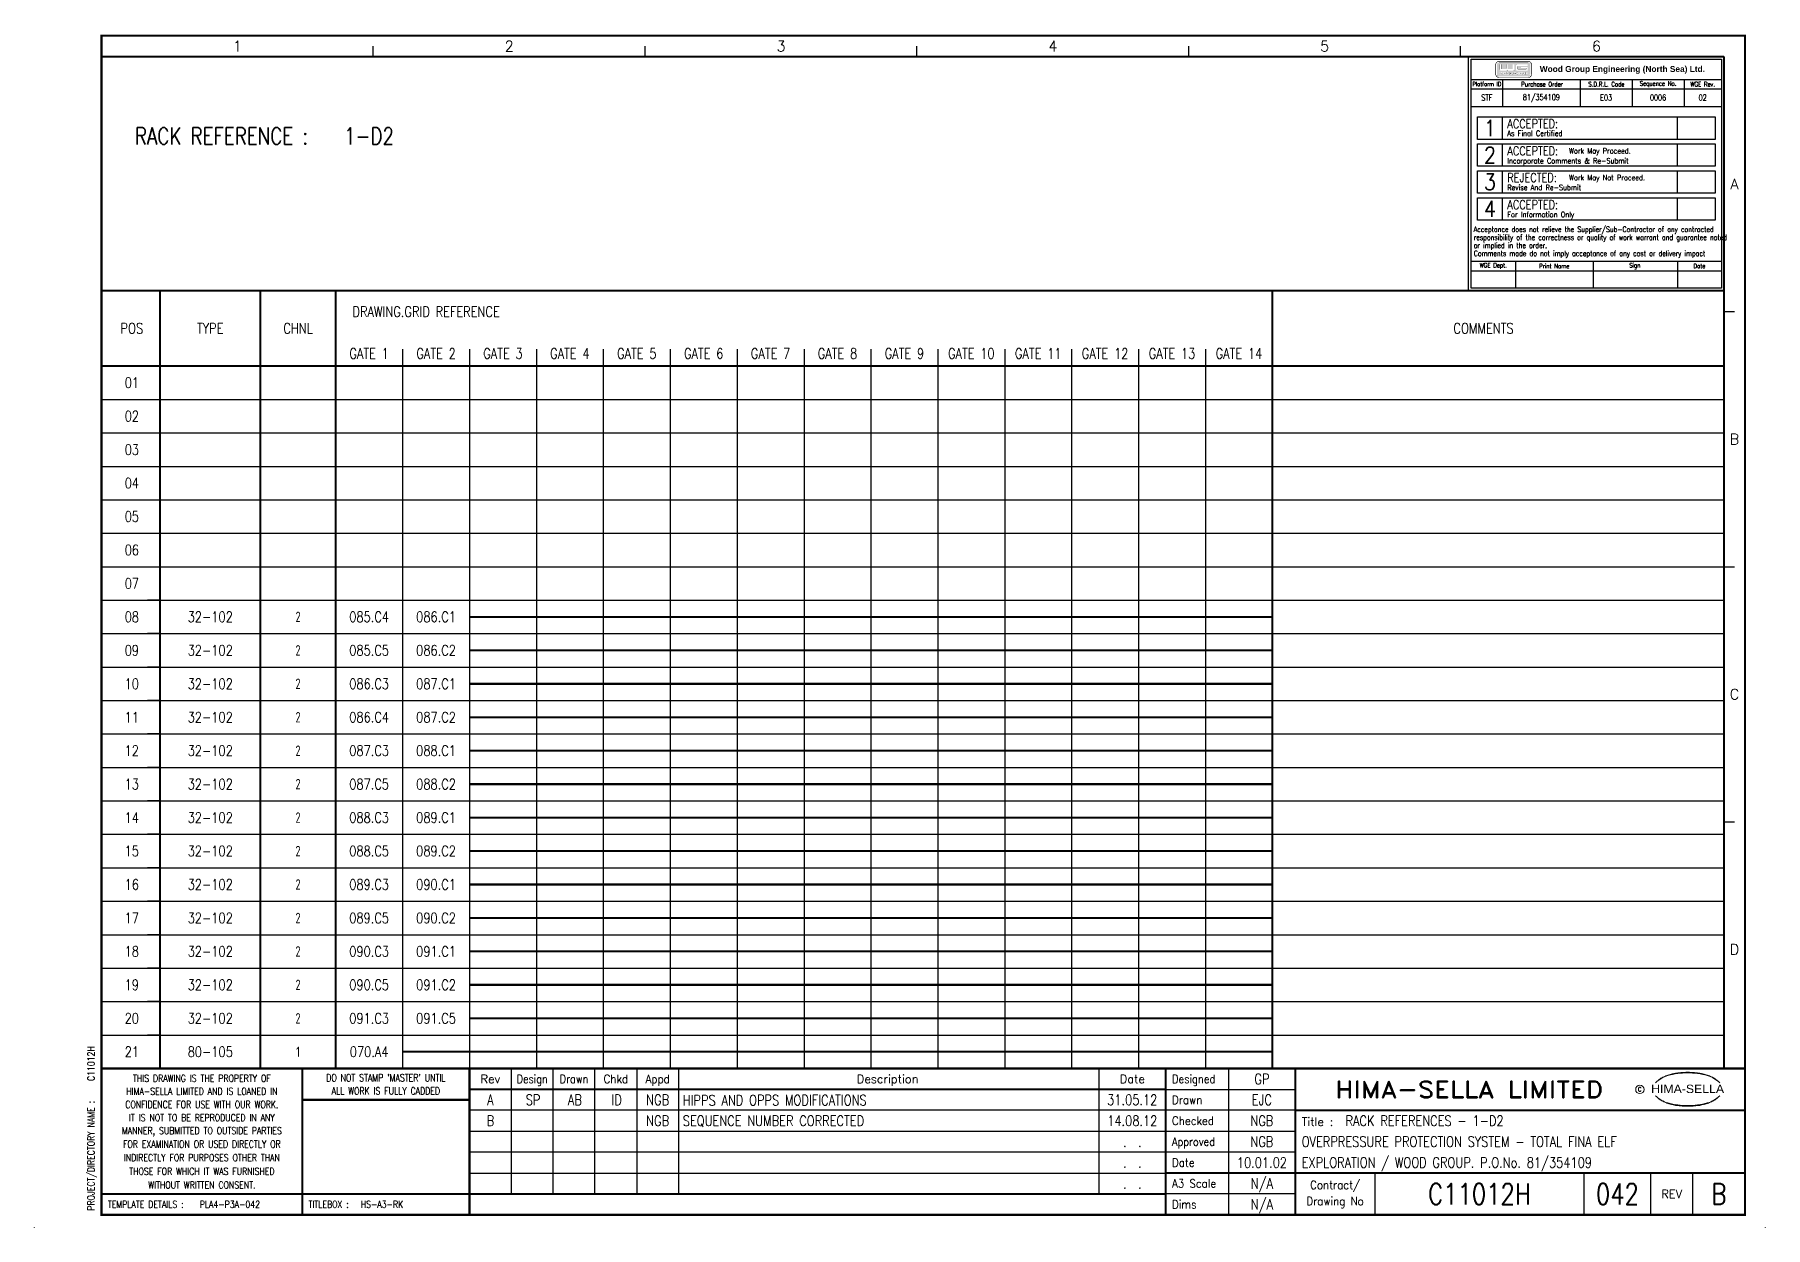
# Model space of a CAD drawing. Extents: x 0 to 414, y 0 to 285.
import ezdxf
from ezdxf.enums import TextEntityAlignment as Align

# ---------------------------------------------------------------- set-up
doc = ezdxf.new("R2010")
doc.units = 0
doc.header["$MEASUREMENT"] = 0
doc.linetypes.add('CONTINU', pattern=[0])
doc.layers.get('0').update_dxf_attribs({"linetype": 'CONTINUOUS'})
for name, color, linetype in [('ADD', 2, 'CONTINUOUS'), ('CATALOGUE', 2, 'CONTINUOUS'), ('COL', 2, 'CONTINU'), ('COM', 2, 'CONTINUOUS'), ('DES', 2, 'CONTINUOUS'), ('ELAC003$', 7, 'CONTINUOUS'), ('GROUP', 2, 'CONTINUOUS'), ('LAB', 2, 'CONTINUOUS'), ('LINE', 1, 'CONTINUOUS'), ('LOCATION', 2, 'CONTINUOUS'), ('RACK', 2, 'CONTINUOUS'), ('RECORD', 2, 'CONTINUOUS'), ('ROW', 2, 'CONTINU'), ('SLOT', 2, 'CONTINUOUS'), ('SNA', 2, 'CONTINUOUS'), ('SYM', 2, 'CONTINUOUS'), ('TEXT', 2, 'CONTINUOUS'), ('TPOL', 2, 'CONTINUOUS'), ('UPS', 2, 'CONTINUOUS'), ('XR_FUNCTION', 2, 'CONTINUOUS'), ('XR_MAIN', 2, 'CONTINUOUS'), ('ZONE', 2, 'CONTINUOUS')]:
    doc.layers.add(name, color=color, linetype=linetype)
doc.styles.add('ARIAL', font='arial.ttf', dxfattribs={"height": 2.5})
doc.styles.add('CATALOGU', font='romans.shx', dxfattribs={"width": 0.8, "height": 2.5})
doc.styles.add('CROSSREF', font='ROMANS.shx', dxfattribs={"width": 0.8, "height": 1})
doc.styles.add('FUNCTION', font='romans.shx', dxfattribs={"width": 0.8, "height": 2.5})
doc.styles.add('GROUP', font='romans.shx', dxfattribs={"width": 0.8, "height": 2.5})
doc.styles.add('ISOCP', font='ISOCP.shx')
doc.styles.add('LOCATION', font='romans.shx', dxfattribs={"width": 0.8, "height": 2.5})
doc.styles.add('PINS', font='romans.shx', dxfattribs={"width": 0.8, "height": 2.5})
doc.styles.add('RACK', font='romans.shx', dxfattribs={"width": 0.8, "height": 2.5})
doc.styles.add('REFERENC', font='romans.shx', dxfattribs={"width": 0.8, "height": 2.5})
doc.styles.add('ROMAND', font='ROMAND')
doc.styles.add('ROMANS', font='romans.shx', dxfattribs={"width": 0.8, "height": 2.5})
doc.styles.add('SLOT', font='romans.shx', dxfattribs={"width": 0.8, "height": 2.5})
doc.styles.get("Standard").update_dxf_attribs({"font": 'txt.shx', "height": 2.5})
doc.styles.add('SYMBOL', font='romans.shx', dxfattribs={"width": 0.8, "height": 2.5})
doc.styles.add('ZONE', font='romans.shx', dxfattribs={"width": 0.8, "height": 2.5})

# ---------------------------------------------------------------- blocks, each defined once
blk = doc.blocks.new('EDREV')
at = {"color": 2, "style": 'ROMANS', "width": 0.8}
for tag, p in [('DES', (129.2, 29.25)), ('DRN', (139.2, 29.25)), ('CHKD', (149.2, 29.25)), ('DES', (129.2, 24.25)), ('DRN', (139.2, 24.25)), ('CHKD', (149.2, 24.25)), ('DES', (129.2, 19.25)), ('DRN', (139.2, 19.25)), ('CHKD', (149.2, 19.25)), ('DES', (129.2, 14.25)), ('DRN', (139.2, 14.25)), ('CHKD', (149.2, 14.25)), ('DES', (129.2, 9.25)), ('DRN', (139.2, 9.25)), ('CHKD', (149.2, 9.25))]:
    blk.add_attdef(tag, text='', height=2.5, dxfattribs=at).set_placement(p, align=Align.CENTER)
blk = doc.blocks.new('32-102')
blk.add_line((0, 0), (-3, 0))
at = {"linetype": 'Continuous', "const_width": 0.5}
blk.add_lwpolyline([(74, -4), (266, -4)], dxfattribs=at)
at = {"layer": 'ADD', "style": 'PINS', "width": 0.8, "flags": 1}
for tag, p in [('ADD1', (47, -9)), ('ADD2', (63, -9))]:
    blk.add_attdef(tag, p, '', height=1, dxfattribs=at)
at = {"layer": 'CATALOGUE', "style": 'CATALOGU', "width": 0.8, "flags": 1}
blk.add_attdef('CATALOGUE', (288, -3), '', height=1, dxfattribs=at)
at = {"layer": 'COM', "style": 'PINS', "width": 0.8}
for tag, p in [('COM1', (268, -2)), ('COM3', (322, -2)), ('COM2', (268, -6)), ('COM4', (322, -6))]:
    blk.add_attdef(tag, text='', height=2, dxfattribs=at).set_placement(p, align=Align.MIDDLE_LEFT)
at = {"layer": 'DES', "style": 'PINS', "width": 0.8, "flags": 1}
for tag, p in [('DES1', (47, -11)), ('DES2', (63, -11))]:
    blk.add_attdef(tag, p, '', height=1, dxfattribs=at)
at = {"layer": 'GROUP', "style": 'GROUP', "width": 0.8, "flags": 1}
blk.add_attdef('GROUP', (288, -9), '', height=1, dxfattribs=at)
at = {"layer": 'LAB', "style": 'PINS', "width": 0.8, "flags": 1}
for tag, p in [('LAB1', (47, -2)), ('LAB2', (63, -2))]:
    blk.add_attdef(tag, p, '', height=1, dxfattribs=at)
at = {"layer": 'LOCATION', "style": 'LOCATION', "width": 0.8, "flags": 1}
blk.add_attdef('LOCATION', (288, 1), '', height=1, dxfattribs=at)
at = {"layer": 'RACK', "style": 'RACK', "width": 0.8, "flags": 1}
blk.add_attdef('RACK', (288, -13), '', height=1, dxfattribs=at)
at = {"layer": 'RECORD', "style": 'REFERENC', "width": 0.8}
blk.add_attdef('RECORD', text='', height=2.5, dxfattribs=at).set_placement((12, -4), align=Align.MIDDLE)
at = {"layer": 'SLOT', "style": 'SLOT', "width": 0.8, "flags": 1}
blk.add_attdef('SLOT', (288, -11), '', height=1, dxfattribs=at)
at = {"layer": 'SNA', "style": 'SYMBOL', "width": 0.8, "flags": 1}
blk.add_attdef('SNA', (288, -1), '', height=1, dxfattribs=at)
at = {"layer": 'SYM', "style": 'SYMBOL', "width": 0.8, "flags": 1}
for tag, p in [('SYM1', (47, 0)), ('SYM2', (63, 0))]:
    blk.add_attdef(tag, p, '', height=1, dxfattribs=at)
at = {"layer": 'TEXT', "linetype": 'Continuous', "style": 'ISOCP', "width": 0.8}
blk.add_text('2', height=2.5, dxfattribs=at).set_placement((33, -4), align=Align.MIDDLE)
at = {"layer": 'TPOL', "style": 'PINS', "width": 0.8, "flags": 1}
for tag, p in [('CN1', (47, -7)), ('CN2', (63, -7))]:
    blk.add_attdef(tag, p, '', height=1, dxfattribs=at)
at = {"layer": 'XR_FUNCTION', "style": 'FUNCTION', "width": 0.8, "flags": 1}
blk.add_attdef('XR_FUNCTION', (288, -5), '', height=1, dxfattribs=at)
at = {"layer": 'XR_MAIN', "style": 'CROSSREF', "width": 0.8, "flags": 1}
blk.add_attdef('XR_MAIN', (288, 3), '', height=1, dxfattribs=at)
at = {"layer": 'XR_MAIN', "style": 'CROSSREF', "width": 0.8}
for tag, p in [('XR_MAIN1', (50, -4)), ('XR_MAIN2', (66, -4))]:
    blk.add_attdef(tag, text='', height=2.5, dxfattribs=at).set_placement(p, align=Align.MIDDLE)
at = {"layer": 'ZONE', "style": 'ZONE', "width": 0.8, "flags": 1}
blk.add_attdef('ZONE', (288, -7), '', height=1, dxfattribs=at)
blk = doc.blocks.new('80-106')
blk.add_line((0, 0), (-3, 0))
at = {"linetype": 'Continuous', "const_width": 0.5}
blk.add_lwpolyline([(58, -4), (266, -4)], dxfattribs=at)
at = {"layer": 'ADD', "style": 'PINS', "width": 0.8, "flags": 1}
blk.add_attdef('ADD1', (47, -9), '', height=1, dxfattribs=at)
at = {"layer": 'CATALOGUE', "style": 'CATALOGU', "width": 0.8, "flags": 1}
blk.add_attdef('CATALOGUE', (288, -3), '', height=1, dxfattribs=at)
at = {"layer": 'COM', "style": 'PINS', "width": 0.8}
for tag, p in [('COM1', (268, -2)), ('COM3', (322, -2)), ('COM2', (268, -6)), ('COM4', (322, -6))]:
    blk.add_attdef(tag, text='', height=2, dxfattribs=at).set_placement(p, align=Align.MIDDLE_LEFT)
at = {"layer": 'DES', "style": 'PINS', "width": 0.8, "flags": 1}
blk.add_attdef('DES1', (47, -11), '', height=1, dxfattribs=at)
at = {"layer": 'GROUP', "style": 'GROUP', "width": 0.8, "flags": 1}
blk.add_attdef('GROUP', (288, -9), '', height=1, dxfattribs=at)
at = {"layer": 'LAB', "style": 'PINS', "width": 0.8, "flags": 1}
blk.add_attdef('LAB1', (47, -2), '', height=1, dxfattribs=at)
at = {"layer": 'LOCATION', "style": 'LOCATION', "width": 0.8, "flags": 1}
blk.add_attdef('LOCATION', (288, 1), '', height=1, dxfattribs=at)
at = {"layer": 'RACK', "style": 'RACK', "width": 0.8, "flags": 1}
blk.add_attdef('RACK', (288, -13), '', height=1, dxfattribs=at)
at = {"layer": 'RECORD', "style": 'REFERENC', "width": 0.8}
blk.add_attdef('RECORD', text='', height=2.5, dxfattribs=at).set_placement((12, -4), align=Align.MIDDLE)
at = {"layer": 'SLOT', "style": 'SLOT', "width": 0.8, "flags": 1}
blk.add_attdef('SLOT', (288, -11), '', height=1, dxfattribs=at)
at = {"layer": 'SNA', "style": 'SYMBOL', "width": 0.8, "flags": 1}
blk.add_attdef('SNA', (288, -1), '', height=1, dxfattribs=at)
at = {"layer": 'SYM', "style": 'SYMBOL', "width": 0.8, "flags": 1}
blk.add_attdef('SYM1', (47, 0), '', height=1, dxfattribs=at)
at = {"layer": 'TEXT', "linetype": 'Continuous', "style": 'ISOCP', "width": 0.8}
blk.add_text('1', height=2.5, dxfattribs=at).set_placement((33, -4), align=Align.MIDDLE)
at = {"layer": 'TEXT', "style": 'CROSSREF', "width": 0.8}
blk.add_attdef('DRG', text='', height=2.5, dxfattribs=at).set_placement((50, -4), align=Align.MIDDLE)
at = {"layer": 'TPOL', "style": 'PINS', "width": 0.8, "flags": 1}
blk.add_attdef('CN1', (47, -7), '', height=1, dxfattribs=at)
at = {"layer": 'XR_FUNCTION', "style": 'FUNCTION', "width": 0.8, "flags": 1}
blk.add_attdef('XR_FUNCTION', (288, -5), '', height=1, dxfattribs=at)
at = {"layer": 'XR_MAIN', "style": 'CROSSREF', "width": 0.8, "flags": 1}
blk.add_attdef('XR_MAIN', (288, 3), '', height=1, dxfattribs=at)
at = {"layer": 'XR_MAIN', "style": 'CROSSREF', "width": 0.8}
blk.add_attdef('XR_MAIN1', text='', height=2.5, dxfattribs=at).set_placement((50, -4), align=Align.MIDDLE)
at = {"layer": 'ZONE', "style": 'ZONE', "width": 0.8, "flags": 1}
blk.add_attdef('ZONE', (288, -7), '', height=1, dxfattribs=at)
blk = doc.blocks.new('HS-A3-RK')
at = {"color": 1}
for p, q in [((81, 280), (81, 282.5)), ((146, 280), (146, 282.5)), ((211, 280), (211, 282.5)), ((276, 280), (276, 282.5)), ((341, 280), (341, 282.5)), ((404, 219), (406.5, 219)), ((404, 158), (406.5, 158)), ((404, 97), (406.5, 97)), ((114, 38), (114, 8)), ((124, 8), (124, 38)), ((134, 8), (134, 38)), ((144, 38), (144, 8)), ((154, 38), (154, 8)), ((254.5, 38), (254.5, 8)), ((285.5, 38), (285.5, 3)), ((270.5, 33), (301.5, 33)), ((301.5, 28), (104, 28)), ((104, 23), (301.5, 23)), ((301.5, 18), (104, 18)), ((104, 13), (270.5, 13)), ((320.5, 13), (320.5, 3)), ((370.5, 13), (370.5, 3)), ((386.5, 3), (386.5, 13)), ((396.5, 13), (396.5, 3)), ((301.5, 8), (270.5, 8)), ((0, 0), (0, 0.025)), ((413.9, 0), (413.9, 0.025))]:
    blk.add_line(p, q, dxfattribs=at)
for p, q in [((88, 210), (88, 38)), ((104, 210), (104, 38)), ((120, 210), (120, 38)), ((136, 210), (136, 38)), ((152, 210), (152, 38)), ((168, 210), (168, 38)), ((184, 210), (184, 38)), ((200, 210), (200, 38)), ((216, 210), (216, 38)), ((232, 210), (232, 38)), ((248, 210), (248, 38)), ((264, 210), (264, 38)), ((280, 210), (280, 38))]:
    blk.add_line(p, q)
at = {"linetype": 'Continuous'}
for p, q in [((16, 198), (404, 198)), ((16, 190), (404, 190)), ((16, 182), (404, 182)), ((16, 174), (404, 174)), ((16, 166), (404, 166)), ((16, 158), (404, 158)), ((16, 150), (404, 150)), ((16, 142), (404, 142)), ((16, 134), (404, 134)), ((16, 126), (404, 126)), ((16, 118), (404, 118)), ((16, 110), (404, 110)), ((16, 102), (404, 102)), ((16, 94), (404, 94)), ((16, 86), (404, 86)), ((16, 78), (404, 78)), ((16, 70), (404, 70)), ((16, 62), (404, 62)), ((16, 54), (404, 54)), ((16, 46), (404, 46))]:
    blk.add_line(p, q, dxfattribs=at)
at = {"color": 1, "const_width": 0.5}
blk.add_lwpolyline([(16, 3), (409, 3), (409, 285), (16, 285)], close=True, dxfattribs=at)
for points in [[(16, 280), (404, 280)], [(404, 38), (404, 280)], [(409, 38), (16, 38)], [(64, 3), (64, 38)], [(104, 3), (104, 38)], [(270.5, 38), (270.5, 3)], [(301.5, 3), (301.5, 38)], [(270.5, 33), (104, 33)], [(104, 30.5), (64, 30.5)], [(409, 28), (301.5, 28)], [(270.5, 13), (409, 13)], [(270.5, 8), (16, 8)]]:
    blk.add_lwpolyline(points, dxfattribs=at)
at = {"linetype": 'Continuous', "const_width": 0.5}
for points in [[(16, 224), (404, 224)], [(16, 206), (404, 206)]]:
    blk.add_lwpolyline(points, dxfattribs=at)
at = {"const_width": 0.5}
for points in [[(30, 224), (30, 38)], [(54, 224), (54, 38)], [(72, 224), (72, 38)], [(296, 224), (296, 38)]]:
    blk.add_lwpolyline(points, dxfattribs=at)
at = {"color": 3, "lineweight": 13}
blk.add_circle((383.8795, 33), 1, dxfattribs=at)
for centre, radius, start, end in [((392.604, 29.3277), 7.2401, 106.0532, 133.5024), ((392.8763, 29.5135), 7.2999, 130.419, 136.057), ((392.1149, 30.6001), 5.9804, 122.244, 131.6154), ((391.752, 31.2819), 5.2104, 111.8206, 122.8668), ((393.7772, 27.1992), 9.7601, 107.5931, 113.9452), ((395.0991, 20.9965), 15.9367, 89.2698, 106.3911), ((394.0978, 26.015), 10.9859, 96.0146, 107.3203), ((395.2933, 18.8099), 18.2818, 92.8917, 97.3734), ((395.2419, 21.3644), 15.7281, 89.7805, 93.1738), ((395.5053, 20.9965), 15.9367, 73.6089, 90.7302), ((395.3626, 21.3644), 15.7281, 86.8262, 90.2195), ((395.3112, 18.8099), 18.2818, 82.6266, 87.1083), ((396.5067, 26.015), 10.9859, 72.6797, 83.9854), ((396.8272, 27.1992), 9.7601, 66.0548, 72.4069), ((398.0005, 29.3277), 7.2401, 46.4976, 73.9468), ((398.8524, 31.2819), 5.2104, 57.1332, 68.1794), ((398.4895, 30.6001), 5.9804, 48.3846, 57.756), ((397.7282, 29.5135), 7.2999, 43.943, 49.581), ((392.8763, 36.545), 7.2999, 223.943, 229.581), ((392.604, 36.7308), 7.2401, 226.4976, 253.9468), ((392.1149, 35.4585), 5.9804, 228.3846, 237.756), ((391.752, 34.7766), 5.2104, 237.1332, 248.1794), ((393.7772, 38.8593), 9.7601, 246.0548, 252.4069), ((395.0991, 45.062), 15.9367, 253.6089, 270.7302), ((394.0978, 40.0435), 10.9859, 252.6797, 263.9854), ((395.2933, 47.2486), 18.2818, 262.6266, 267.1083), ((395.2419, 44.6941), 15.7281, 266.8262, 270.2195), ((395.5053, 45.062), 15.9367, 269.2698, 286.3911), ((395.3626, 44.6941), 15.7281, 269.7805, 273.1738), ((395.3112, 47.2486), 18.2818, 272.8917, 277.3734), ((396.5067, 40.0435), 10.9859, 276.0146, 287.3203), ((396.8272, 38.8593), 9.7601, 287.5931, 293.9452), ((398.0005, 36.7308), 7.2401, 286.0532, 313.5024), ((398.8524, 34.7766), 5.2104, 291.8206, 302.8668), ((398.4895, 35.4585), 5.9804, 302.244, 311.6154), ((397.7282, 36.545), 7.2999, 310.419, 316.057)]:
    blk.add_arc(centre, radius, start, end, dxfattribs=at)
at = {"color": 2, "style": 'ROMAND'}
for s, p in [('1', (48.5, 282.5)), ('2', (113.5, 282.5)), ('3', (178.5, 282.5)), ('4', (243.5, 282.5)), ('5', (308.5, 282.5)), ('6', (373.5, 282.5)), ('A', (406.5, 249.5)), ('B', (406.5, 188.5)), ('C', (406.5, 127.5)), ('D', (406.5, 66.5))]:
    blk.add_text(s, height=2.5, dxfattribs=at).set_placement(p, align=Align.MIDDLE)
at = {"color": 2, "linetype": 'Continuous', "style": 'ROMANS', "width": 0.8}
for s, height, p in [('RACK REFERENCE :', 4, (24, 261)), ('DRAWING.GRID REFERENCE', 2.5, (76, 219))]:
    blk.add_text(s, height=height, dxfattribs=at).set_placement(p, align=Align.MIDDLE_LEFT)
for s, p in [('POS', (23.25, 215)), ('TYPE', (42, 215)), ('CHNL', (63, 215)), ('COMMENTS', (346.5, 215)), ('GATE 1', (80, 209)), ('GATE 2', (96, 209)), ('GATE 3', (112, 209)), ('GATE 4', (128, 209)), ('GATE 5', (144, 209)), ('GATE 6', (160, 209)), ('GATE 7', (176, 209)), ('GATE 8', (192, 209)), ('GATE 9', (208, 209)), ('GATE 10', (224, 209)), ('GATE 11', (240, 209)), ('GATE 12', (256, 209)), ('GATE 13', (272, 209)), ('GATE 14', (288, 209)), ('01', (23.25, 202)), ('02', (23.25, 194)), ('03', (23.25, 186)), ('04', (23.25, 178)), ('05', (23.25, 170)), ('06', (23.25, 162)), ('07', (23.25, 154)), ('08', (23.25, 146)), ('09', (23.25, 138)), ('10', (23.25, 130)), ('11', (23.25, 122)), ('12', (23.25, 114)), ('13', (23.25, 106)), ('14', (23.25, 98)), ('15', (23.25, 90)), ('16', (23.25, 82)), ('17', (23.25, 74)), ('18', (23.25, 66)), ('19', (23.25, 58)), ('20', (23.25, 50)), ('21', (23.25, 42))]:
    blk.add_text(s, height=2.5, dxfattribs=at).set_placement(p, align=Align.MIDDLE)
at = {"color": 3, "lineweight": 13, "style": 'ROMANS', "width": 0.8}
for s, p in [('HIMA-SELLA LIMITED AND IS LOANED IN', (40, 32.5193)), ('THIS DRAWING IS THE PROPERTY OF', (40, 35.6443)), ("DO NOT STAMP 'MASTER' UNTIL", (84, 35.7693)), ('ALL WORK IS FULLY CADDED', (84, 32.6443)), ('CONFIDENCE FOR USE WITH OUR WORK.', (40, 29.3879)), ('IT IS NOT TO BE REPRODUCED IN ANY', (40, 26.2629)), ('MANNER, SUBMITTED TO OUTSIDE PARTIES', (40, 23.1379)), ('FOR EXAMINATION OR USED DIRECTLY OR', (40, 19.9054)), ('INDIRECTLY FOR PURPOSES OTHER THAN', (40, 16.6554)), ('THOSE FOR WHICH IT WAS FURNISHED', (40, 13.4054)), ('WITHOUT WRITTEN CONSENT.', (40, 10.1554))]:
    blk.add_text(s, height=1.7, dxfattribs=at).set_placement(p, align=Align.MIDDLE_CENTER)
at = {"color": 4, "style": 'ROMAND'}
for s, p in [('Rev', (109, 34.5)), ('Description', (204, 34.5)), ('Date', (262.5, 34.5))]:
    blk.add_text(s, height=2, dxfattribs=at).set_placement(p, align=Align.CENTER)
for s, width, p in [('Design', 0.85, (119, 34.5)), ('Drawn', 0.85, (129, 34.5)), ('Chkd', 0.9, (139, 34.5)), ('Appd', 0.9, (149, 34.5))]:
    blk.add_text(s, height=2, dxfattribs=dict(at, width=width)).set_placement(p, align=Align.CENTER)
for s, width, p in [('Designed', 0.87, (272, 34.5)), ('Drawn', 0.9, (272, 29.5)), ('Checked', 0.9, (272, 24.5)), ('Approved', 0.85, (272, 19.5)), ('Date', 0.9, (272, 14.5)), ('A3 Scale', 0.9, (272, 9.5)), ('Dims', 0.9, (272, 4.5))]:
    blk.add_text(s, height=2, dxfattribs=dict(at, width=width)).set_placement(p)
at = {"color": 1, "style": 'ROMAND', "width": 1.15}
blk.add_text('HIMA-SELLA LIMITED', height=4, dxfattribs=at).set_placement((343.0965, 33), align=Align.MIDDLE)
at = {"color": 3, "lineweight": 13, "style": 'ROMANS', "width": 0.8}
blk.add_text('C', height=1, dxfattribs=at).set_placement((383.8436, 32.5), align=Align.CENTER)
at = {"color": 1, "style": 'ARIAL', "width": 1.05}
blk.add_text('HIMA-SELLA', height=2, dxfattribs=at).set_placement((395.3022, 32.1293), align=Align.CENTER)
at = {"color": 3, "style": 'ROMANS', "width": 0.8}
blk.add_text('PROJECT/DIRECTORY NAME :', height=1.7, rotation=90, dxfattribs=at).set_placement((13.5, 4), align=Align.MIDDLE_LEFT)
at = {"color": 4, "style": 'ROMAND'}
blk.add_text('Title :', height=2, dxfattribs=at).set_placement((303, 24.25))
at = {"color": 4, "style": 'ROMAND', "width": 0.9}
for s, p in [('Contract/', (311, 10)), ('Drawing No', (311, 6))]:
    blk.add_text(s, height=2, dxfattribs=at).set_placement(p, align=Align.MIDDLE)
at = {"color": 4, "style": 'ROMAND'}
blk.add_text('REV', height=2, dxfattribs=at).set_placement((391.5, 8), align=Align.MIDDLE)
at = {"color": 3, "style": 'ROMANS', "width": 0.8}
for s, p in [('TEMPLATE DETAILS :', (17.5, 5.5)), ('TITLEBOX :', (65.5, 5.5)), ('HS-A3-RK', (78, 5.5))]:
    blk.add_text(s, height=1.7, dxfattribs=at).set_placement(p, align=Align.MIDDLE_LEFT)
at = {"layer": 'COL', "style": 'ROMAND', "flags": 9}
for tag, p in [('COL1', (48.5, 282.5)), ('COL2', (113.5, 282.5)), ('COL3', (178.5, 282.5)), ('COL4', (243.5, 282.5)), ('COL5', (308.5, 282.5)), ('COL6', (373.5, 282.5))]:
    blk.add_attdef(tag, p, '', height=2.5, dxfattribs=at)
at = {"layer": 'ROW', "style": 'ROMAND', "flags": 9}
for tag, p in [('ROW1', (406.5, 249.5)), ('ROW2', (406.5, 188.5)), ('ROW3', (406.5, 127.5)), ('ROW4', (406.5, 66.5))]:
    blk.add_attdef(tag, p, '', height=2.5, dxfattribs=at)
at = {"layer": 'UPS', "style": 'ROMANS', "width": 0.8, "flags": 8}
for tag, height, p in [('PLANOS->OBS1', 4, (74, 261)), ('PLANOS->OBS4', 2.5, (107, 5.5))]:
    blk.add_attdef(tag, text='', height=height, dxfattribs=at).set_placement(p, align=Align.MIDDLE_LEFT)
at = {"layer": 'UPS', "color": 3, "style": 'ROMANS', "width": 0.8, "flags": 8}
blk.add_attdef('PROJS->NOMPRO', text='', height=1.7, rotation=90, dxfattribs=at).set_placement((13.5, 35), align=Align.MIDDLE_LEFT)
at = {"layer": 'UPS', "style": 'ROMANS', "width": 3.1263, "flags": 8}
blk.add_attdef('PLANOS->MCAN1', text='', height=2.5, rotation=0.061173, dxfattribs=at).set_placement((155, 31.6443), (254, 31.75), align=Align.FIT)
at = {"layer": 'UPS', "style": 'ROMANS', "width": 0.8, "flags": 8}
for tag, height, p in [('PLANOS->VERIF', 2.5, (293.5, 34.25)), ('PLANOS->CANVI1', 2.5, (109, 29.25)), ('PLANOS->NCAN1', 2.5, (149, 29.25)), ('PLANOS->DCAN1', 2.5, (262.5, 29.25)), ('PLANOS->ORIG', 2.5, (293.5, 29.25)), ('PLANOS->CANVI2', 2.5, (109, 24.25)), ('PLANOS->NCAN2', 2.5, (149, 24.25)), ('PLANOS->DCAN2', 2.5, (262.5, 24.25)), ('PLANOS->HECHF', 2.5, (293.5, 24.25)), ('PLANOS->CANVI3', 2.5, (109, 19.25)), ('PLANOS->NCAN3', 2.5, (149, 19.25)), ('PLANOS->DCAN3', 2.5, (262.5, 19.25)), ('PLANOS->HECHD', 2.5, (293.5, 19.25)), ('PLANOS->CANVI4', 2.5, (109, 14.25)), ('PLANOS->NCAN4', 2.5, (149, 14.25)), ('PLANOS->DCAN4', 2.5, (262.5, 14.25)), ('PLANOS->DATACREA', 2.5, (293.5, 14.25)), ('PLANOS->CANVI5', 2.5, (109, 9.25)), ('PLANOS->NCAN5', 2.5, (149, 9.25)), ('PLANOS->DCAN5', 2.5, (262.5, 9.25)), ('PLANOS->NR1', 2.5, (293.5, 9.25)), ('PROJS->DESCPRO3', 5, (345.5, 5.5)), ('PLANOS->PLANO', 5, (378.5, 5.5)), ('PLANOS->USER', 5, (402.75, 5.5)), ('PLANOS->NR2', 2.5, (293.5, 4.25))]:
    blk.add_attdef(tag, text='', height=height, dxfattribs=at).set_placement(p, align=Align.CENTER)
at = {"layer": 'UPS', "style": 'ROMANS', "flags": 8}
for tag, width, p, p2 in [('PLANOS->MCAN2', 3.0574, (155, 26.75), (254, 26.75)), ('PLANOS->MCAN3', 3.0574, (155, 21.75), (254, 21.75)), ('PLANOS->MCAN4', 3.0462, (155, 16.75), (254, 16.75)), ('PLANOS->MCAN5', 3.0574, (155, 11.75), (254, 11.75))]:
    blk.add_attdef(tag, text='', height=2.5, dxfattribs=dict(at, width=width)).set_placement(p, p2, align=Align.FIT)
at = {"layer": 'UPS', "style": 'ROMANS', "width": 0.8, "flags": 8}
blk.add_attdef('PLANOS->DENOM', (313.5, 24.25), '', height=2.5, dxfattribs=at)
at = {"layer": 'UPS', "color": 4, "style": 'ROMANS', "width": 0.8, "flags": 8}
for tag, p in [('PROJS->DESCPRO1', (303, 19.25)), ('PROJS->DESCPRO2', (303, 14.25))]:
    blk.add_attdef(tag, p, '', height=2.5, dxfattribs=at)
at = {"layer": 'UPS', "color": 3, "style": 'ROMANS', "width": 0.8, "flags": 8}
blk.add_attdef('PLANOS->PROTOTIPO', text='', height=1.7, dxfattribs=at).set_placement((39.5, 5.5), align=Align.MIDDLE_LEFT)

msp = doc.modelspace()

# ---------------------------------------------------------------- hatches: boundary and pattern name
at = {"linetype": 'Continuous'}
h = msp.add_hatch(color=1, dxfattribs=at)
edge = h.paths.add_edge_path(flags=16)
edge.add_line((354.72, 277.73), (357.05, 277.73))
edge.add_line((357.05, 277.73), (357.05, 278.12))
edge.add_line((357.05, 278.12), (354.52, 278.12))
edge.add_arc((354.52, 277.84), 0.288, 90.0013, 179.9987)
edge.add_line((354.23, 277.84), (354.23, 276.91))
edge.add_arc((354.52, 276.91), 0.288, 180.0021, 269.9995)
edge.add_line((354.52, 276.62), (357.05, 276.62))
edge.add_line((357.05, 276.62), (357.05, 277.5))
edge.add_line((357.05, 277.5), (355.47, 277.5))
edge.add_line((355.47, 277.5), (355.47, 277.24))
edge.add_line((355.47, 277.24), (356.69, 277.24))
edge.add_line((356.69, 277.24), (356.69, 276.99))
edge.add_line((356.69, 276.99), (354.72, 276.99))
edge.add_arc((354.72, 277.09), 0.101, 180.0013, 269.9987, ccw=False)
edge.add_line((354.62, 277.09), (354.62, 277.63))
edge.add_arc((354.72, 277.63), 0.101, 90.0013, 179.9987, ccw=False)
edge = h.paths.add_edge_path(flags=16)
edge.add_arc((355.54, 276.08), 0.181, 359.7165, 449.7139)
edge.add_line((355.55, 276.26), (355.22, 276.26))
edge.add_arc((355.22, 276.08), 0.181, 90.2849, 180.2822)
edge.add_line((355.04, 276.08), (355.04, 275.92))
edge.add_arc((355.22, 275.92), 0.181, 179.7165, 269.7139)
edge.add_line((355.22, 275.73), (355.55, 275.73))
edge.add_arc((355.54, 275.92), 0.181, 270.2874, 360.2847)
edge.add_line((355.73, 275.92), (355.73, 276.08))
edge = h.paths.add_edge_path(flags=0)
edge.add_arc((356.82, 276.07), 0.064, -90, 90, ccw=False)
edge.add_line((356.82, 276), (356.66, 276))
edge.add_arc((356.66, 276.07), 0.064, 90, 270, ccw=False)
edge.add_line((356.66, 276.13), (356.82, 276.13))
edge = h.paths.add_edge_path(flags=16)
edge.add_line((356.62, 275.73), (356.62, 275.86))
edge.add_line((356.62, 275.86), (356.83, 275.86))
edge.add_arc((356.83, 276.06), 0.201, 270, 450)
edge.add_line((356.83, 276.26), (356.46, 276.26))
edge.add_line((356.46, 276.26), (356.46, 275.73))
edge.add_line((356.46, 275.73), (356.62, 275.73))
edge = h.paths.add_edge_path(flags=16)
edge.add_line((356.15, 275.87), (356.03, 275.87))
edge.add_arc((356.03, 275.96), 0.0906, 179.7165, 269.7139, ccw=False)
edge.add_line((355.94, 275.96), (355.94, 276.26))
edge.add_line((355.94, 276.26), (355.77, 276.26))
edge.add_line((355.77, 276.26), (355.77, 275.92))
edge.add_arc((355.95, 275.92), 0.181, 179.7153, 269.7126)
edge.add_line((355.95, 275.73), (356.24, 275.73))
edge.add_arc((356.24, 275.92), 0.181, 270.2861, 360.2835)
edge.add_line((356.42, 275.92), (356.42, 276.26))
edge.add_line((356.42, 276.26), (356.24, 276.26))
edge.add_line((356.24, 276.26), (356.24, 275.96))
edge.add_arc((356.15, 275.96), 0.0906, -89.7139, 0.2835, ccw=False)
edge = h.paths.add_edge_path(flags=0)
edge.add_arc((355.46, 276.04), 0.0906, 359.7165, 449.7139)
edge.add_line((355.46, 276.13), (355.3, 276.13))
edge.add_arc((355.3, 276.04), 0.0906, 90.2861, 180.2835)
edge.add_line((355.21, 276.04), (355.21, 275.96))
edge.add_arc((355.3, 275.96), 0.0906, 179.7165, 269.7139)
edge.add_line((355.3, 275.87), (355.46, 275.87))
edge.add_arc((355.46, 275.96), 0.0906, 270.2861, 360.2835)
edge.add_line((355.55, 275.96), (355.55, 276.04))
edge = h.paths.add_edge_path(flags=0)
edge.add_arc((352.42, 276.04), 0.0906, 359.714, 449.7114)
edge.add_line((352.42, 276.13), (352.25, 276.13))
edge.add_arc((352.25, 276.04), 0.0906, 90.2861, 180.2835)
edge.add_line((352.16, 276.04), (352.16, 275.96))
edge.add_arc((352.25, 275.96), 0.0906, 179.7165, 269.7139)
edge.add_line((352.25, 275.87), (352.42, 275.87))
edge.add_arc((352.42, 275.96), 0.0906, 270.2886, 360.286)
edge.add_line((352.51, 275.96), (352.51, 276.04))
edge = h.paths.add_edge_path(flags=16)
edge.add_arc((352.5, 276.08), 0.181, 359.7178, 449.7151)
edge.add_line((352.5, 276.26), (352.17, 276.26))
edge.add_arc((352.17, 276.08), 0.181, 90.2849, 180.2822)
edge.add_line((351.99, 276.08), (351.99, 275.92))
edge.add_arc((352.17, 275.92), 0.181, 179.7165, 269.7139)
edge.add_line((352.17, 275.73), (352.5, 275.73))
edge.add_arc((352.5, 275.92), 0.181, 270.2861, 360.2835)
edge.add_line((352.68, 275.92), (352.68, 276.08))
edge = h.paths.add_edge_path(flags=0)
edge.add_arc((351.67, 276.04), 0.0906, 359.7165, 449.7139)
edge.add_line((351.67, 276.13), (351.51, 276.13))
edge.add_arc((351.51, 276.04), 0.0906, 90.2861, 180.2835)
edge.add_line((351.42, 276.04), (351.42, 275.96))
edge.add_arc((351.51, 275.96), 0.0906, 179.7165, 269.7139)
edge.add_line((351.51, 275.87), (351.67, 275.87))
edge.add_arc((351.67, 275.96), 0.0906, 270.2861, 360.2835)
edge.add_line((351.76, 275.96), (351.76, 276.04))
h.paths.add_polyline_path([(351.26, 276.26), (351.09, 275.74), (350.92, 275.74), (350.8, 276.07), (350.67, 275.74), (350.5, 275.74), (350.33, 276.26), (350.49, 276.26), (350.59, 275.92), (350.73, 276.26), (350.86, 276.26), (351, 275.92), (351.11, 276.26)], flags=16)
edge = h.paths.add_edge_path(flags=16)
edge.add_arc((351.76, 276.08), 0.181, 359.7178, 449.7151)
edge.add_line((351.76, 276.26), (351.43, 276.26))
edge.add_arc((351.43, 276.08), 0.181, 90.2861, 180.2835)
edge.add_line((351.25, 276.08), (351.25, 275.92))
edge.add_arc((351.43, 275.92), 0.181, 179.7153, 269.7126)
edge.add_line((351.43, 275.73), (351.76, 275.73))
edge.add_arc((351.76, 275.92), 0.181, 270.2861, 360.2835)
edge.add_line((351.94, 275.92), (351.94, 276.08))
edge = h.paths.add_edge_path(flags=0)
edge.add_arc((353.13, 275.96), 0.0906, 270.2861, 360.2835)
edge.add_line((353.22, 275.96), (353.22, 276.04))
edge.add_arc((353.13, 276.04), 0.0906, 359.7165, 449.7139)
edge.add_line((353.13, 276.13), (352.86, 276.13))
edge.add_line((352.86, 276.13), (352.86, 275.87))
edge.add_line((352.86, 275.87), (353.13, 275.87))
edge = h.paths.add_edge_path(flags=16)
edge.add_arc((353.21, 276.08), 0.181, 359.7178, 449.7151)
edge.add_line((353.22, 276.26), (352.71, 276.26))
edge.add_line((352.71, 276.26), (352.71, 275.73))
edge.add_line((352.71, 275.73), (353.22, 275.73))
edge.add_arc((353.21, 275.92), 0.181, 270.2861, 360.2835)
edge.add_line((353.4, 275.92), (353.4, 276.08))
edge = h.paths.add_edge_path(flags=16)
edge.add_arc((354.14, 276.09), 0.0343, 0.0013, 89.9987)
edge.add_line((354.14, 276.13), (353.93, 276.13))
edge.add_arc((353.93, 276.04), 0.0906, 90.2861, 180.2835)
edge.add_line((353.84, 276.04), (353.84, 275.96))
edge.add_arc((353.93, 275.96), 0.0906, 179.7165, 269.7139)
edge.add_line((353.93, 275.87), (354.14, 275.87))
edge.add_arc((354.14, 275.9), 0.0343, 270, 450)
edge.add_line((354.14, 275.93), (354, 275.93))
edge.add_line((354, 275.93), (354, 276.03))
edge.add_line((354, 276.03), (354.33, 276.03))
edge.add_line((354.33, 276.03), (354.33, 275.92))
edge.add_arc((354.15, 275.92), 0.181, -89.7139, 0.2835, ccw=False)
edge.add_line((354.15, 275.73), (353.84, 275.73))
edge.add_arc((353.85, 275.92), 0.181, 179.7165, 269.7139, ccw=False)
edge.add_line((353.66, 275.92), (353.66, 276.08))
edge.add_arc((353.85, 276.08), 0.181, 90.2849, 180.2822, ccw=False)
edge.add_line((353.84, 276.26), (354.15, 276.26))
edge.add_arc((354.15, 276.08), 0.181, -0.2822, 89.7151, ccw=False)
edge.add_line((354.33, 276.08), (354.33, 276.07))
edge.add_line((354.33, 276.07), (354.17, 276.07))
edge.add_line((354.17, 276.07), (354.17, 276.09))
edge = h.paths.add_edge_path(flags=0)
edge.add_line((354.58, 276.13), (354.75, 276.13))
edge.add_arc((354.75, 276.07), 0.064, -90, 90, ccw=False)
edge.add_line((354.75, 276), (354.58, 276))
edge.add_arc((354.58, 276.07), 0.064, 90, 270, ccw=False)
edge = h.paths.add_edge_path(flags=16)
edge.add_line((354.84, 275.73), (354.96, 275.73))
edge.add_line((354.96, 275.73), (354.96, 275.86))
edge.add_arc((354.9, 275.86), 0.064, 0.0004, 81.6212)
edge.add_arc((354.76, 276.06), 0.201, 316.7426, 359.9957)
edge.add_arc((354.76, 276.06), 0.201, 0.0025, 89.9998)
edge.add_line((354.76, 276.26), (354.39, 276.26))
edge.add_line((354.39, 276.26), (354.39, 275.73))
edge.add_line((354.39, 275.73), (354.54, 275.73))
edge.add_line((354.54, 275.73), (354.54, 275.86))
edge.add_line((354.54, 275.86), (354.77, 275.86))
edge.add_arc((354.77, 275.79), 0.064, -0.0022, 89.9951, ccw=False)
edge.add_line((354.84, 275.79), (354.84, 275.73))
edge = h.paths.add_edge_path()
edge.add_line((357.71, 278.01), (357.71, 275.85))
edge.add_arc((357.13, 275.85), 0.577, 270.0013, 359.9987, ccw=False)
edge.add_line((357.13, 275.28), (350.26, 275.28))
edge.add_arc((350.26, 275.85), 0.577, 180.0017, 269.9991, ccw=False)
edge.add_line((349.69, 275.85), (349.69, 278.01))
edge.add_arc((350.26, 278.01), 0.577, 90.0009, 179.9983, ccw=False)
edge.add_line((350.26, 278.58), (357.13, 278.58))
edge.add_arc((357.13, 278.01), 0.577, 0.0013, 89.9987, ccw=False)
edge = h.paths.add_edge_path(flags=16)
edge.add_line((350.32, 278.12), (350.71, 278.12))
edge.add_line((350.71, 278.12), (350.71, 277.11))
edge.add_arc((350.81, 277.11), 0.101, 180.0013, 269.9987)
edge.add_line((350.81, 277.01), (351.8, 277.01))
edge.add_arc((351.8, 277.11), 0.101, 269.9991, 359.9964)
edge.add_line((351.91, 277.11), (351.91, 278.12))
edge.add_line((351.91, 278.12), (352.29, 278.12))
edge.add_line((352.29, 278.12), (352.29, 277.11))
edge.add_arc((352.39, 277.11), 0.101, 180.0013, 269.9987)
edge.add_line((352.39, 277.01), (353.39, 277.01))
edge.add_arc((353.39, 277.11), 0.101, 270.0013, 359.9987)
edge.add_line((353.49, 277.11), (353.49, 278.12))
edge.add_line((353.49, 278.12), (353.87, 278.12))
edge.add_line((353.87, 278.12), (353.87, 276.91))
edge.add_arc((353.59, 276.91), 0.288, 270.0013, 359.9987, ccw=False)
edge.add_line((353.59, 276.62), (352.39, 276.62))
edge.add_arc((352.39, 276.91), 0.288, 180.0021, 269.9995, ccw=False)
edge.add_arc((351.81, 276.91), 0.288, 270.0013, 359.9987, ccw=False)
edge.add_line((351.81, 276.62), (350.61, 276.62))
edge.add_arc((350.61, 276.91), 0.288, 180.0021, 269.9995, ccw=False)
edge.add_line((350.32, 276.91), (350.32, 278.12))

# ---------------------------------------------------------------- linework, layer by layer
at = {"layer": 'ELAC003$', "color": 3, "linetype": 'Continuous'}
for p, q in [((343.53, 274.49), (403.37, 274.49)), ((351.03, 274.49), (351.03, 268.08)), ((369.62, 274.49), (369.62, 268.08)), ((382.01, 274.49), (382.01, 268.08)), ((394.45, 274.49), (394.45, 268.08)), ((343.53, 272.28), (403.37, 272.28)), ((343.53, 268.08), (403.37, 268.08)), ((351.03, 260.2), (351.03, 265.56)), ((392.82, 265.56), (392.82, 260.2)), ((351.03, 253.75), (351.03, 259.1)), ((392.82, 259.1), (392.82, 253.75)), ((351.03, 247.34), (351.03, 252.7)), ((392.82, 252.7), (392.82, 247.34)), ((351.03, 240.89), (351.03, 246.24)), ((392.82, 246.24), (392.82, 240.89)), ((343.53, 231.05), (403.37, 231.05)), ((343.53, 228.79), (403.37, 228.79)), ((354.13, 231.05), (354.13, 224.59)), ((372.71, 231.05), (372.71, 224.59)), ((392.87, 231.05), (392.87, 224.59))]:
    msp.add_line(p, q, dxfattribs=at)
for points in [[(342.9, 280), (404, 280), (404, 223.96), (342.9, 223.96)], [(343.53, 279.37), (403.37, 279.37), (403.37, 224.59), (343.53, 224.59)], [(345.05, 265.56), (401.9, 265.56), (401.9, 260.2), (345.05, 260.2)], [(345.05, 259.1), (401.9, 259.1), (401.9, 253.75), (345.05, 253.75)], [(345.05, 252.7), (401.9, 252.7), (401.9, 247.34), (345.05, 247.34)], [(345.05, 246.24), (401.9, 246.24), (401.9, 240.89), (345.05, 240.89)]]:
    msp.add_lwpolyline(points, close=True, dxfattribs=at)
at = {"layer": 'LINE', "linetype": 'Continuous', "flags": 128}
for points, const_width in [([(358, 278.01), (358, 275.85, -0.4142), (357.13, 274.99), (350.26, 274.99, -0.4142), (349.4, 275.85), (349.4, 278.01, -0.4142), (350.26, 278.87), (357.13, 278.87, -0.4142)], 0.144), ([(357.71, 278.01), (357.71, 275.85, -0.4142), (357.13, 275.28), (350.26, 275.28, -0.4142), (349.69, 275.85), (349.69, 278.01, -0.4142), (350.26, 278.58), (357.13, 278.58, -0.4142)], 0.0145), ([(354.72, 277.73), (357.06, 277.73), (357.06, 278.12), (354.52, 278.12, 0.4142), (354.23, 277.84), (354.23, 276.91, 0.4142), (354.52, 276.62), (357.06, 276.62), (357.06, 277.5), (355.47, 277.5), (355.47, 277.24), (356.69, 277.24), (356.69, 276.99), (354.72, 276.99, -0.4142), (354.62, 277.09), (354.62, 277.63, -0.4142)], 0.0145), ([(351.94, 276.08, 0.4142), (351.76, 276.26), (351.43, 276.26, 0.4142), (351.25, 276.08), (351.25, 275.92, 0.4142), (351.43, 275.73), (351.76, 275.73, 0.4142), (351.94, 275.92)], 0.0145), ([(351.76, 276.04, 0.4142), (351.67, 276.13), (351.51, 276.13, 0.4142), (351.42, 276.04), (351.42, 275.96, 0.4142), (351.51, 275.87), (351.67, 275.87, 0.4142), (351.76, 275.96)], 0.0145), ([(352.68, 276.08, 0.4142), (352.5, 276.26), (352.17, 276.26, 0.4142), (351.99, 276.08), (351.99, 275.92, 0.4142), (352.17, 275.73), (352.5, 275.73, 0.4142), (352.68, 275.92)], 0.0145), ([(352.51, 276.04, 0.4142), (352.42, 276.13), (352.25, 276.13, 0.4142), (352.16, 276.04), (352.16, 275.96, 0.4142), (352.25, 275.87), (352.42, 275.87, 0.4142), (352.51, 275.96)], 0.0145), ([(353.4, 276.08, 0.4142), (353.22, 276.26), (352.71, 276.26), (352.71, 275.73), (353.22, 275.73, 0.4142), (353.4, 275.92)], 0.0145), ([(353.13, 275.87, 0.4142), (353.22, 275.96), (353.22, 276.04, 0.4142), (353.13, 276.13), (352.86, 276.13), (352.86, 275.87)], 0.0145), ([(354.17, 276.1, 0.4142), (354.14, 276.13), (353.93, 276.13, 0.4142), (353.84, 276.04), (353.84, 275.96, 0.4142), (353.93, 275.87), (354.14, 275.87, 1), (354.14, 275.93), (354, 275.93), (354, 276.03), (354.33, 276.03), (354.33, 275.92, -0.4142), (354.15, 275.73), (353.84, 275.73, -0.4142), (353.66, 275.92), (353.66, 276.08, -0.4142), (353.84, 276.26), (354.15, 276.26, -0.4142), (354.33, 276.08), (354.33, 276.07), (354.17, 276.07)], 0.0145), ([(354.84, 275.73), (354.96, 275.73), (354.96, 275.86, 0.372), (354.91, 275.92, 0.191), (354.96, 276.06, 0.4142), (354.76, 276.26), (354.39, 276.26), (354.39, 275.73), (354.54, 275.73), (354.54, 275.86), (354.77, 275.86, -0.4142), (354.84, 275.79)], 0.0145), ([(354.58, 276.13), (354.75, 276.13, -1), (354.75, 276), (354.58, 276, -1)], 0.0145), ([(355.73, 276.08, 0.4142), (355.55, 276.26), (355.22, 276.26, 0.4142), (355.04, 276.08), (355.04, 275.92, 0.4142), (355.22, 275.73), (355.55, 275.73, 0.4142), (355.73, 275.92)], 0.0145), ([(355.55, 276.04, 0.4142), (355.46, 276.13), (355.3, 276.13, 0.4142), (355.21, 276.04), (355.21, 275.96, 0.4142), (355.3, 275.87), (355.46, 275.87, 0.4142), (355.55, 275.96)], 0.0145), ([(356.15, 275.87), (356.03, 275.87, -0.4142), (355.94, 275.96), (355.94, 276.26), (355.77, 276.26), (355.77, 275.92, 0.4142), (355.95, 275.73), (356.24, 275.73, 0.4142), (356.42, 275.92), (356.42, 276.26), (356.24, 276.26), (356.24, 275.96, -0.4142)], 0.0145), ([(356.62, 275.73), (356.62, 275.86), (356.83, 275.86, 1), (356.83, 276.26), (356.46, 276.26), (356.46, 275.73)], 0.0145), ([(356.82, 276.13, -1), (356.82, 276), (356.66, 276, -1), (356.66, 276.13)], 0.0145)]:
    msp.add_lwpolyline(points, format="xyb", close=True, dxfattribs=dict(at, const_width=const_width))
at = {"layer": 'LINE', "linetype": 'Continuous', "const_width": 0.0145, "flags": 128}
msp.add_lwpolyline([(350.32, 276.91), (350.32, 278.12), (350.71, 278.12), (350.71, 277.11, 0.4142), (350.81, 277.01), (351.8, 277.01, 0.4142), (351.91, 277.11), (351.91, 278.12), (352.29, 278.12), (352.29, 277.11, 0.4142), (352.39, 277.01), (353.39, 277.01, 0.4142), (353.49, 277.11), (353.49, 278.12), (353.87, 278.12), (353.87, 276.91, -0.4142), (353.59, 276.62), (352.39, 276.62, -0.4142), (352.1, 276.91, -0.4142), (351.81, 276.62), (350.61, 276.62, -0.4142), (350.32, 276.91), (350.32, 278.12)], format="xyb", dxfattribs=at)
msp.add_lwpolyline([(351.26, 276.26), (351.09, 275.74), (350.92, 275.74), (350.8, 276.07), (350.67, 275.74), (350.5, 275.74), (350.33, 276.26), (350.49, 276.26), (350.59, 275.92), (350.73, 276.26), (350.86, 276.26), (351, 275.92), (351.11, 276.26)], close=True, dxfattribs=at)

# ---------------------------------------------------------------- block references
for name, p, values in [('HS-A3-RK', (0, 0), {'PLANOS->OBS1': '1-D2', 'PROJS->NOMPRO': 'C11012H', 'PLANOS->PROTOTIPO': 'PLA4-P3A-042', 'PLANOS->NCAN2': 'NGB', 'PLANOS->NCAN1': 'NGB', 'PLANOS->CANVI2': 'B', 'PLANOS->CANVI1': 'A', 'PROJS->DESCPRO3': 'C11012H', 'PLANOS->DATACREA': '10.01.02', 'PLANOS->DCAN5': '.  .', 'PLANOS->DCAN2': '14.08.12', 'PLANOS->DCAN3': '.  .', 'PLANOS->DCAN4': '.  .', 'PLANOS->DCAN1': '31.05.12', 'PLANOS->NR1': 'N/A', 'PLANOS->NR2': 'N/A', 'PROJS->DESCPRO1': 'OVERPRESSURE PROTECTION SYSTEM - TOTAL FINA ELF', 'PROJS->DESCPRO2': 'EXPLORATION / WOOD GROUP. P.O.No. 81/354109', 'PLANOS->ORIG': 'EJC', 'PLANOS->HECHD': 'NGB', 'PLANOS->HECHF': 'NGB', 'PLANOS->VERIF': 'GP', 'PLANOS->DENOM': 'RACK REFERENCES - 1-D2', 'PLANOS->USER': 'B', 'PLANOS->PLANO': '042'}), ('32-102', (30, 150), {'RECORD': '32-102', 'XR_MAIN1': '085.C4', 'XR_MAIN2': '086.C1'}), ('32-102', (30, 142), {'RECORD': '32-102', 'XR_MAIN1': '085.C5', 'XR_MAIN2': '086.C2'}), ('32-102', (30, 134), {'RECORD': '32-102', 'XR_MAIN1': '086.C3', 'XR_MAIN2': '087.C1'}), ('32-102', (30, 126), {'RECORD': '32-102', 'XR_MAIN1': '086.C4', 'XR_MAIN2': '087.C2'}), ('32-102', (30, 118), {'RECORD': '32-102', 'XR_MAIN1': '087.C3', 'XR_MAIN2': '088.C1'}), ('32-102', (30, 110), {'RECORD': '32-102', 'XR_MAIN1': '087.C5', 'XR_MAIN2': '088.C2'}), ('32-102', (30, 102), {'RECORD': '32-102', 'XR_MAIN1': '088.C3', 'XR_MAIN2': '089.C1'}), ('32-102', (30, 94), {'RECORD': '32-102', 'XR_MAIN1': '088.C5', 'XR_MAIN2': '089.C2'}), ('32-102', (30, 86), {'RECORD': '32-102', 'XR_MAIN1': '089.C3', 'XR_MAIN2': '090.C1'}), ('32-102', (30, 78), {'RECORD': '32-102', 'XR_MAIN1': '089.C5', 'XR_MAIN2': '090.C2'}), ('32-102', (30, 70), {'RECORD': '32-102', 'XR_MAIN1': '090.C3', 'XR_MAIN2': '091.C1'}), ('32-102', (30, 62), {'RECORD': '32-102', 'XR_MAIN1': '090.C5', 'XR_MAIN2': '091.C2'}), ('32-102', (30, 54), {'RECORD': '32-102', 'XR_MAIN1': '091.C3', 'XR_MAIN2': '091.C5'}), ('80-106', (30, 46), {'RECORD': '80-105', 'DRG': '070.A4'})]:
    msp.add_blockref(name, p).add_auto_attribs(values)
ref = msp.add_blockref('EDREV', (-10, 0))
ref.add_attrib('DES', 'SP', dxfattribs={"color": 2, "height": 2.5, "style": 'ROMANS', "width": 0.8}).set_placement((119.2, 29.25), align=Align.CENTER)
ref.add_attrib('DRN', 'AB', dxfattribs={"color": 2, "height": 2.5, "style": 'ROMANS', "width": 0.8}).set_placement((129.2, 29.25), align=Align.CENTER)
ref.add_attrib('CHKD', 'ID', dxfattribs={"color": 2, "height": 2.5, "style": 'ROMANS', "width": 0.8}).set_placement((139.2, 29.25), align=Align.CENTER)

# ---------------------------------------------------------------- texts
at = {"color": 1, "linetype": 'Continuous', "insert": (359.95, 277.74), "char_height": 1.422, "width": 44.5028, "attachment_point": 1}
msp.add_mtext('{\\fSwis721 BT|b1|i0|c0|p34;Wood Group Engineering (North Sea) Ltd.}', dxfattribs=at)
at = {"layer": 'ELAC003$', "color": 1, "linetype": 'Continuous', "style": 'ROMANS', "width": 0.8}
for s, height, p in [('Platform ID', 1.0079, (347.3, 273.43)), ('Purchase Order', 1.0665, (360.49, 273.39)), ('S.D.R.L. Code', 1.0665, (375.89, 273.39)), ('Sequence No.', 1.0665, (388.23, 273.39)), ('WGE Rev.', 1.067, (398.91, 273.39)), ('WGE Dept.', 1.067, (348.83, 229.92)), ('Print Name', 1.067, (363.42, 229.92)), ('Sign', 1.067, (382.67, 229.92)), ('Date', 1.067, (398.12, 229.92))]:
    msp.add_text(s, height=height, dxfattribs=at).set_placement(p, align=Align.MIDDLE)
at = {"layer": 'ELAC003$', "color": 3, "linetype": 'Continuous', "style": 'ROMANS'}
for s, height, width, p in [('ACCEPTED:', 2.133, 0.8, (352.19, 263.94)), ('As Final Certified', 1.2798, 0.7333, (352.19, 261.64)), ('ACCEPTED:', 2.133, 0.8, (352.19, 257.45)), ('Work May Proceed.', 1.2798, 0.7333, (366.95, 257.45)), ('Incorporate Comments & Re-Submit', 1.2798, 0.7333, (352.19, 255.08)), ('Revise And Re-Submit', 1.2798, 0.7333, (352.19, 248.68)), ('REJECTED:', 2.133, 0.8, (352.19, 251.05)), ('Work May Not Proceed.', 1.2798, 0.7333, (366.95, 251.05)), ('ACCEPTED:', 2.133, 0.8, (352.19, 244.59)), ('For Information Only', 1.2798, 0.7333, (352.19, 242.22))]:
    msp.add_text(s, height=height, dxfattribs=dict(at, width=width)).set_placement(p, align=Align.MIDDLE_LEFT)
at = {"layer": 'ELAC003$', "color": 3, "linetype": 'Continuous', "style": 'ROMANS', "width": 0.8889}
for s, p in [('1', (348.04, 262.88)), ('2', (348.04, 256.42)), ('3', (348.04, 250.02)), ('4', (348.04, 243.56))]:
    msp.add_text(s, height=3.84, dxfattribs=at).set_placement(p, align=Align.MIDDLE)
at = {"layer": 'ELAC003$', "color": 1, "linetype": 'Continuous', "style": 'ROMANS', "width": 0.7}
for s, p in [('Acceptance does not relieve the Supplier/Sub-Contractor of any contracted', (344.16, 239.33)), ('responsibility of the correctness or quality of work warrant and guarantee noted', (344.16, 237.41)), ('or implied in the order.', (344.16, 235.49)), ('Comments made do not imply acceptance of any cost or delivery impact', (344.16, 233.57))]:
    msp.add_text(s, height=1.2798, dxfattribs=at).set_placement(p, align=Align.TOP_LEFT)
at = {"layer": 'TEXT', "style": 'ROMANS', "width": 0.8}
for s, p in [('STF', (347.28, 270.18)), ('81/354109', (360.33, 270.18)), ('E03', (375.81, 270.18)), ('0006', (388.23, 270.18)), ('02', (398.91, 270.18))]:
    msp.add_text(s, height=1.422, dxfattribs=at).set_placement(p, align=Align.MIDDLE)
at = {"layer": 'UPS', "insert": (155, 31.64), "char_height": 2.5, "width": 99, "attachment_point": 1, "rotation": 0.063, "style": 'ROMANS'}
msp.add_mtext('HIPPS AND OPPS MODIFICATIONS', dxfattribs=at)
at = {"layer": 'UPS', "insert": (155, 26.75), "char_height": 2.5, "width": 99, "attachment_point": 1, "style": 'ROMANS'}
msp.add_mtext('SEQUENCE NUMBER CORRECTED', dxfattribs=at)

doc.saveas('drawing.dxf')
